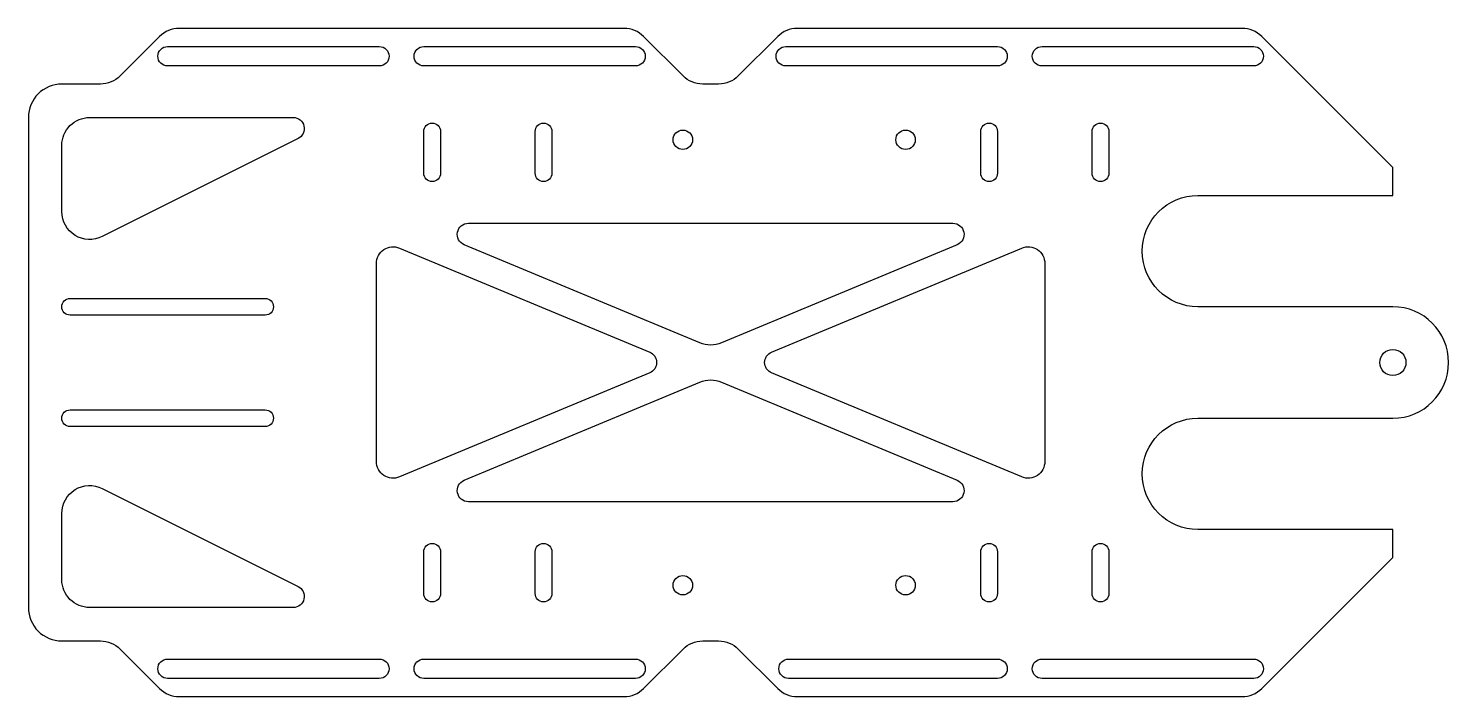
# Model space of a CAD drawing. Header units: millimetres. Extents: x -122 to 132, y -60 to 60.
import ezdxf

# ---------------------------------------------------------------- set-up
doc = ezdxf.new("R2010")
doc.units = ezdxf.units.MM

msp = doc.modelspace()

# ---------------------------------------------------------------- linework, layer by layer
for points in [[(-122.5, -44, 0.414214), (-116.5, -50), (-109.57, -50, -0.198912), (-106.04, -51.46), (-98.96, -58.54, 0.198912), (-95.43, -60), (-15.57, -60, 0.198912), (-12.04, -58.54), (-4.96, -51.46, -0.198912), (-1.43, -50), (1.43, -50, -0.198912), (4.96, -51.46), (12.04, -58.54, 0.198912), (15.57, -60), (95.43, -60, 0.198912), (98.96, -58.54), (122.5, -35), (122.5, -30), (87.5, -30, -1), (87.5, -10), (122.5, -10, 1), (122.5, 10), (87.5, 10, -1), (87.5, 30), (122.5, 30), (122.5, 35), (98.96, 58.54, 0.198912), (95.43, 60), (15.57, 60, 0.198912), (12.04, 58.54), (4.96, 51.46, -0.198912), (1.43, 50), (-1.43, 50, -0.198912), (-4.96, 51.46), (-12.04, 58.54, 0.198912), (-15.57, 60), (-95.43, 60, 0.198912), (-98.96, 58.54), (-106.04, 51.46, -0.198912), (-109.57, 50), (-116.5, 50, 0.414214), (-122.5, 44)], [(-97.5, 56.75), (-59.5, 56.75, -1), (-59.5, 53.25), (-97.5, 53.25, -1)], [(-51.5, 56.75), (-13.5, 56.75, -1), (-13.5, 53.25), (-51.5, 53.25, -1)], [(13.5, 56.75), (51.5, 56.75, -1), (51.5, 53.25), (13.5, 53.25, -1)], [(59.5, 56.75), (97.5, 56.75, -1), (97.5, 53.25), (59.5, 53.25, -1)], [(-74.97, 44, -0.791418), (-74.08, 40.21), (-109.26, 22.62, -0.557537), (-116.5, 27.09), (-116.5, 39, -0.414214), (-111.5, 44)], [(-48.5, 34, -1), (-51.5, 34), (-51.5, 41.5, -1), (-48.5, 41.5)], [(-28.5, 34, -1), (-31.5, 34), (-31.5, 41.5, -1), (-28.5, 41.5)], [(51.5, 34, -1), (48.5, 34), (48.5, 41.5, -1), (51.5, 41.5)], [(71.5, 34, -1), (68.5, 34), (68.5, 41.5, -1), (71.5, 41.5)], [(43.5, 25, -0.819804), (44.27, 21.15), (1.92, 3.51, -0.2), (-1.92, 3.51), (-44.27, 21.15, -0.819804), (-43.5, 25)], [(-10.93, -1.85), (-55.85, -20.56, -0.535184), (-60, -17.79), (-60, 17.79, -0.535184), (-55.85, 20.56), (-10.93, 1.85, -0.666667)], [(55.85, 20.56, -0.535184), (60, 17.79), (60, -17.79, -0.535184), (55.85, -20.56), (10.93, -1.85, -0.666667), (10.93, 1.85)], [(-80, 11.5, -1), (-80, 8.5), (-115, 8.5, -1), (-115, 11.5)], [(44.27, -21.15, -0.819804), (43.5, -25), (-43.5, -25, -0.819804), (-44.27, -21.15), (-1.92, -3.51, -0.2), (1.92, -3.51)], [(-80, -8.5, -1), (-80, -11.5), (-115, -11.5, -1), (-115, -8.5)], [(-109.26, -22.62), (-74.08, -40.21, -0.791418), (-74.97, -44), (-111.5, -44, -0.414214), (-116.5, -39), (-116.5, -27.09, -0.557537)], [(-51.5, -41.5), (-51.5, -34, -1), (-48.5, -34), (-48.5, -41.5, -1)], [(-31.5, -41.5), (-31.5, -34, -1), (-28.5, -34), (-28.5, -41.5, -1)], [(51.5, -34), (51.5, -41.5, -1), (48.5, -41.5), (48.5, -34, -1)], [(71.5, -34), (71.5, -41.5, -1), (68.5, -41.5), (68.5, -34, -1)], [(-97.5, -53.25), (-59.5, -53.25, -1), (-59.5, -56.75), (-97.5, -56.75, -1)], [(-13.5, -56.75), (-51.5, -56.75, -1), (-51.5, -53.25), (-13.5, -53.25, -1)], [(51.5, -53.25, -1), (51.5, -56.75), (14, -56.75, -1), (14, -53.25)], [(97.5, -56.75), (59.5, -56.75, -1), (59.5, -53.25), (97.5, -53.25, -1)]]:
    msp.add_lwpolyline(points, format="xyb", close=True)
for centre, radius in [((-5, 40), 1.75), ((35, 40), 1.75), ((122.5, 0), 2.35), ((-5, -40), 1.75), ((35, -40), 1.75)]:
    msp.add_circle(centre, radius)

doc.saveas('drawing.dxf')
